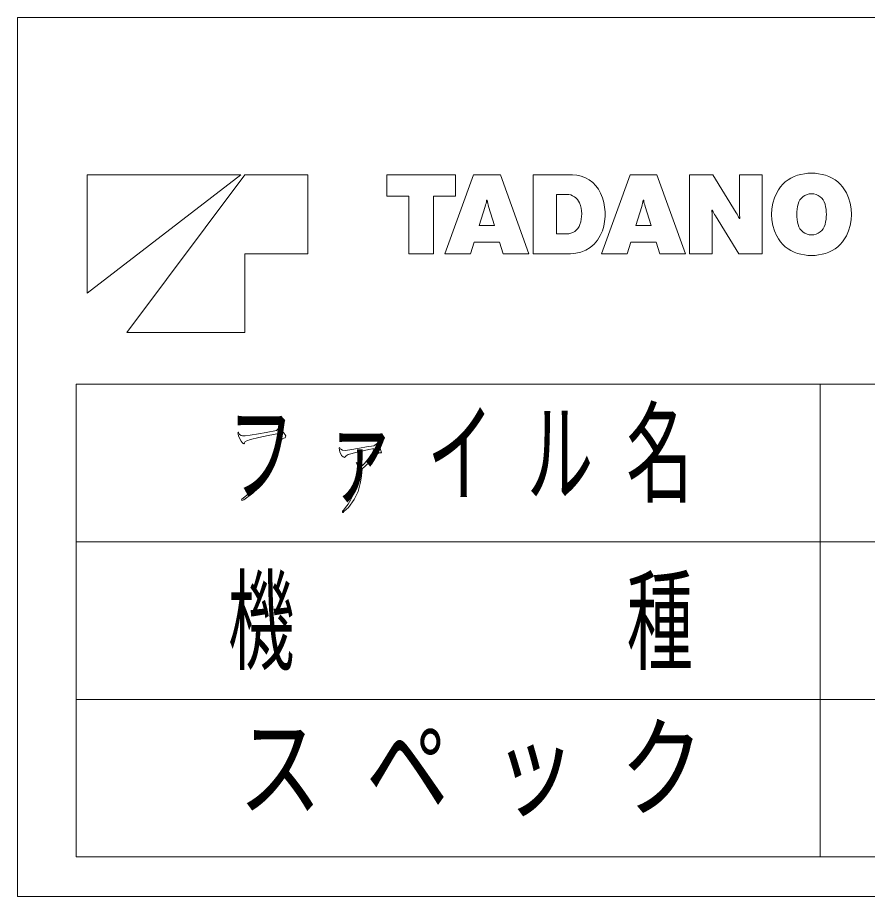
# Model space of a CAD drawing. Units: millimetres, scale not verified. Extents: x -43433 to 27244, y -2306 to 130343.
# Drawn here: x 7902 to 11740, y -2071 to 1898 of the extents above; entities that cross this region are included whole.
import ezdxf
from ezdxf.enums import TextEntityAlignment as Align

# ---------------------------------------------------------------- set-up
doc = ezdxf.new("R2010")
doc.units = ezdxf.units.MM
doc.header["$LTSCALE"] = 100
doc.layers.add('0-0_0', color=7, linetype='Continuous', lineweight=18)
doc.styles.add('ＭＳ 明朝', font='')
doc.styles.add('ＭＳ Ｐ明朝', font='')
doc.styles.get('ＭＳ 明朝').set_extended_font_data('MS Mincho')
doc.styles.get('ＭＳ Ｐ明朝').set_extended_font_data('MS PMincho')

msp = doc.modelspace()

# ---------------------------------------------------------------- linework, layer by layer
at = {"layer": '0-0_0'}
for p, q in [((7902.1, 1898.4), (7902.1, -2070.8)), ((7902.1, 1898.4), (16662.1, 1898.4)), ((8217, 1187.6), (8910.8, 1187.6)), ((8217, 653.9), (8910.8, 1187.6)), ((8217, 1187.6), (8217, 653.9)), ((8394.9, 476), (8928.6, 1187.6)), ((8928.6, 1187.6), (9213.3, 1187.6)), ((9213.3, 1187.6), (9213.3, 831.8)), ((9569.1, 1187.6), (9880.3, 1187.6)), ((9960.8, 1187.6), (9832, 831.8)), ((9880.3, 1187.6), (9880.3, 1091.1)), ((9960.8, 1187.6), (10082.4, 1187.6)), ((10082.4, 1187.6), (10211.1, 831.8)), ((10229.9, 1187.6), (10407.7, 1187.6)), ((10229.9, 1187.6), (10229.9, 831.8)), ((10539.3, 831.8), (10668, 1187.6)), ((10668, 1187.6), (10789.6, 1187.6)), ((10789.6, 1187.6), (10918.4, 831.8)), ((10937.1, 1187.6), (11042.6, 1187.6)), ((10937.1, 1187.6), (10937.1, 831.8)), ((11042.6, 1187.6), (11147.5, 1017.1)), ((11162.4, 1187.6), (11162.4, 1017.8)), ((11162.4, 1187.6), (11264.4, 1187.6)), ((11264.4, 1187.6), (11264.4, 831.8)), ((9668.4, 1091.1), (9668.4, 831.8)), ((9781.1, 1091.1), (9880.3, 1091.1)), ((9781.1, 1091.1), (9781.1, 831.8)), ((10020.3, 1073.2), (10022.8, 1073.2)), ((10335.4, 1100), (10381.8, 1100)), ((10335.4, 1100), (10335.4, 921.2)), ((10727.6, 1073.2), (10730, 1073.2)), ((10014, 1045), (9987.4, 958.8)), ((10029.1, 1045), (10055.7, 958.8)), ((10721.2, 1045), (10694.6, 958.8)), ((10736.4, 1045), (10762.9, 958.8)), ((11037.4, 1028.5), (11039.4, 1028.5)), ((11039.1, 1001.7), (11039.1, 831.8)), ((11054, 1002.3), (11158.8, 831.8)), ((9987.4, 958.8), (10055.7, 958.8)), ((10694.6, 958.8), (10762.9, 958.8)), ((11162, 990.9), (11164, 990.9)), ((10335.4, 921.2), (10381.3, 921.2)), ((9964.2, 883.7), (9948.2, 831.8)), ((9964.2, 883.7), (10078.9, 883.7)), ((10078.9, 883.7), (10094.8, 831.8)), ((10671.4, 883.7), (10655.5, 831.8)), ((10671.4, 883.7), (10786.1, 883.7)), ((10786.1, 883.7), (10802.1, 831.8)), ((8928.6, 831.8), (9213.3, 831.8)), ((8928.6, 831.8), (8928.6, 476)), ((9668.4, 831.8), (9781.1, 831.8)), ((9832, 831.8), (9948.2, 831.8)), ((10094.8, 831.8), (10211.1, 831.8)), ((10229.9, 831.8), (10399.1, 831.8)), ((10539.3, 831.8), (10655.5, 831.8)), ((10802.1, 831.8), (10918.4, 831.8)), ((10937.1, 831.8), (11039.1, 831.8)), ((11158.8, 831.8), (11264.4, 831.8)), ((8394.9, 476), (8928.6, 476)), ((8166, 242.6), (8166, -1892.4)), ((8166, 242.6), (16662.1, 242.6)), ((11526.7, 242.6), (11526.7, -1892.4)), ((8166, -469.1), (16662.1, -469.1)), ((8166, -1180.7), (16662.1, -1180.7)), ((8166, -1892.4), (16662.1, -1892.4)), ((7902.1, -2070.8), (16662.1, -2070.8))]:
    msp.add_line(p, q, dxfattribs=at)
for points in [[(9569.1, 1187.6), (9569.1, 1091.1), (9668.4, 1091.1)], [(9092.8, -11), (9097.4, -3.5), (9103.9, -1), (9110.3, 1.1), (9112.9, 9.4), (9103.2, 24.5), (9088.8, 43.1), (9083.8, 47), (9080.9, 43.5), (9077.7, 38.8), (9071.3, 33.4), (9025, 24.1), (8989.8, 18.4), (8952.5, 13), (8929.6, 9.4), (8918.5, 9.4), (8911.3, 11.2), (8904.5, 15.8), (8900.5, 23.7), (8899.5, 25.5), (8898.8, 25.9)], [(8898.8, 25.9), (8896.7, 22.6), (8897.6, 17.2), (8899.6, 8.9), (8903.8, -1.5), (8911.3, -14), (8915.9, -20.2), (8920.8, -25.6), (8923.7, -26.2), (8926.5, -23.6), (8927, -21.6), (8930.1, -16.4), (8937, -12.9), (8954.1, -6.7), (8992, 1.5), (9034.3, 10.4), (9058.6, 15.8), (9073.2, 18.9), (9077.3, 18.4), (9079.3, 15.5), (9077.5, 4.5), (9068.8, -35.4), (9058.6, -69.4), (9039.9, -117.3), (9023.8, -151.1), (9009.9, -173.3), (8994.1, -196.8), (8978, -216.5), (8960.8, -235.6), (8935.7, -259.9), (8914.2, -276.4), (8913.5, -280.4), (8914.5, -282.2), (8924.2, -280), (8964, -249.9), (9010.6, -200.4), (9055.1, -124), (9075.2, -71.7), (9089.5, -27.5), (9092.8, -11)], [(9371.9, -336.8), (9376, -332.7), (9396, -314.5), (9422.4, -278.2), (9439.7, -241.8), (9451, -200.4), (9456, -170.8), (9458.8, -139.9), (9490.6, -110.4), (9509.7, -91.7), (9517.9, -79.9), (9527.4, -71.2), (9534.3, -66.7), (9541.1, -68.1), (9545.2, -66.7), (9539.3, -46.2), (9533.4, -37.1), (9525.2, -26.2), (9523.3, -27.1), (9521.1, -28.5), (9515.2, -33.5), (9511.1, -35.3), (9478.3, -40.8), (9446, -46.7), (9403.3, -54.4), (9381, -57.2), (9369.2, -55.8), (9362.4, -50.8), (9360.6, -47.1)], [(9356.9, -43.1), (9355.1, -46.7), (9357.8, -62.6), (9365.1, -79), (9371.9, -85.3), (9378.7, -88.5), (9381.9, -85.8), (9386.5, -80.3), (9395.1, -75.3), (9435.6, -64), (9468.3, -56.7), (9487.9, -52.2), (9505.2, -49), (9511.1, -49.4), (9511.1, -54.4), (9500.2, -73.5), (9488.3, -91.7), (9469.2, -114.9), (9458.8, -125.4), (9459.2, -122.6), (9456, -114.4), (9451, -111.7), (9444.2, -109.9), (9437.9, -109.4), (9431.5, -112.6), (9434.2, -118.1), (9438.3, -120.8), (9440.6, -122.6), (9440.6, -163.6), (9436.5, -195.4), (9430.6, -223.1), (9420.6, -251.3), (9407.4, -277.7), (9395.1, -298.6), (9383.7, -314.1), (9375.1, -324.1), (9371, -329.1), (9369.6, -331.4), (9369.6, -336.8), (9371.9, -336.8)]]:
    msp.add_lwpolyline(points, dxfattribs=at)
for centre, radius, start, end in [((11487.9, 981.1), 214.6, 72.7367, 107.323), ((10407.7, 1048.2), 139.5, 23.9328, 90), ((11470.9, 1035.8), 157.4, 107.346, 153.043), ((11504.9, 1035.8), 157.4, 27.0618, 72.7366), ((9835.6, 1100), 186.7, 342.867, 351.739), ((10207.5, 1100), 186.7, 188.261, 197.133), ((10381.8, 1037.4), 62.6, 22.2133, 90), ((10321.1, 1009.7), 234.3, 341.626, 23.9327), ((10542.8, 1100), 186.7, 342.867, 351.739), ((10914.7, 1100), 186.7, 188.261, 197.133), ((11521.9, 1009.7), 214.6, 152.861, 207.131), ((11487.9, 1039.5), 63.2, 14.6894, 164.799), ((11453.9, 1009.7), 214.6, 332.938, 27.062), ((10313.9, 1009.7), 135.9, 340.276, 22.213), ((11601.4, 1009.7), 180.6, 165.132, 194.869), ((11374.3, 1009.7), 180.6, 345.311, 14.6886), ((10810.1, 1001.7), 228.9, 0, 6.7299), ((11355.5, 1187.6), 353.9, 206.723, 211.578), ((10845.9, 831.8), 353.9, 26.7228, 31.5781), ((11391.3, 1017.8), 228.9, 180, 186.73), ((10381.3, 985.6), 64.4, 270, 340.276), ((11487.9, 980), 63.2, 195.203, 345.311), ((10399.1, 983.8), 152, 270, 341.626), ((11470.9, 983.7), 157.4, 206.967, 252.685), ((11504.9, 983.7), 157.4, 287.263, 332.938), ((11487.9, 1038.3), 214.6, 252.699, 287.263)]:
    msp.add_arc(centre, radius, start, end, dxfattribs=at)

# ---------------------------------------------------------------- texts
for s, style, width, p in [('フ ァ イ ル 名', 'ＭＳ 明朝', 0.6, (8852.5, -361.9)), ('機\u3000\u3000\u3000\u3000\u3000種', 'ＭＳ Ｐ明朝', 0.6, (8852.5, -1119.2)), ('ス  ペ  ッ  ク', 'ＭＳ Ｐ明朝', 0.75, (8899.8, -1781.9))]:
    msp.add_text(s, height=366.6, dxfattribs=dict(at, style=style, width=width)).set_placement(p, align=Align.BOTTOM_LEFT)

doc.saveas('drawing.dxf')
